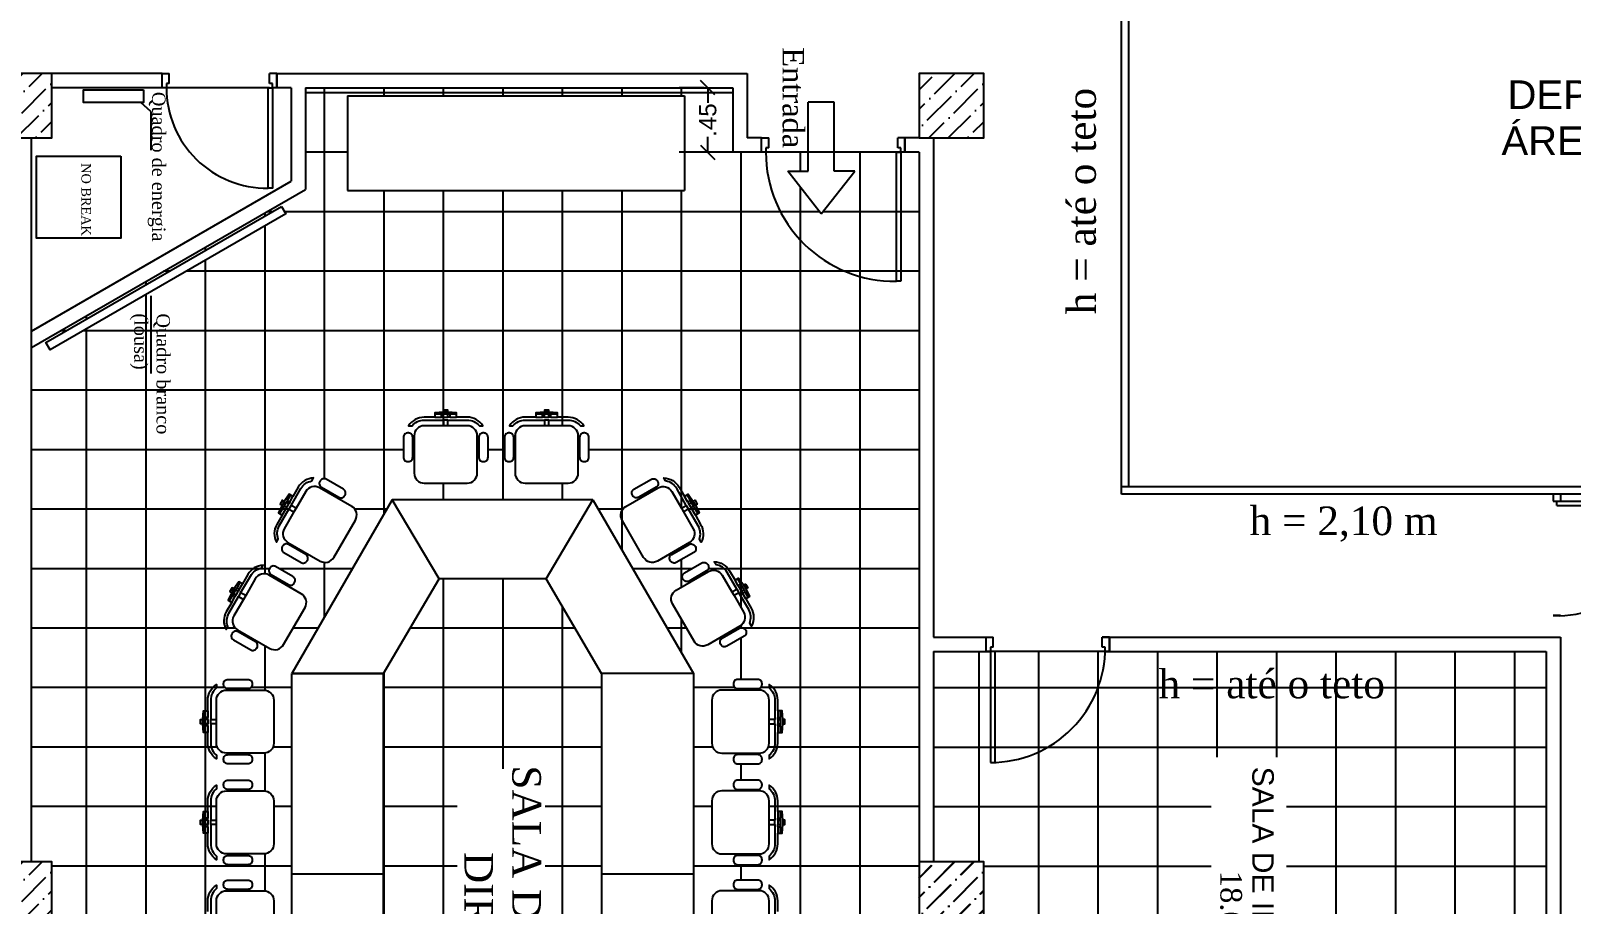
# Model space of a CAD drawing. Extents: x 97.2 to 178.4, y 268.6 to 301.5.
# Drawn here: x 129.76 to 140.5, y 277.38 to 283.47 of the extents above; entities that cross this region are included whole.
import ezdxf

# ---------------------------------------------------------------- set-up
doc = ezdxf.new("R2010")
doc.units = 0
doc.header["$MEASUREMENT"] = 0
doc.layers.get('0').update_dxf_attribs({"linetype": 'CONTINUOUS'})
doc.layers.get('DEFPOINTS').update_dxf_attribs({"linetype": 'CONTINUOUS'})
for name, color, linetype in [('COTAS', 8, 'CONTINUOUS'), ('DIVISÓRIAS', 1, 'CONTINUOUS'), ('JANELA-ESQUADRIAS', 11, 'CONTINUOUS'), ('MOBIL', 7, 'CONTINUOUS'), ('MOBIL-I', 251, 'CONTINUOUS'), ('PAREDE-ALVENARIA', 7, 'CONTINUOUS'), ('PILAR', 5, 'CONTINUOUS'), ('PISOS', 9, 'CONTINUOUS')]:
    doc.layers.add(name, color=color, linetype=linetype)
doc.styles.get("Standard").update_dxf_attribs({"font": 'arial.ttf'})
doc.dimstyles.get("Standard").update_dxf_attribs({"dimscale": 0, "dimtxt": 0.12, "dimasz": 0.1, "dimexe": 0.2, "dimexo": 0.2, "dimgap": 0, "dimtad": 0, "dimzin": 5, "dimdsep": 46, "dimtxsty": 'Standard', "dimblk1": 'OBLIQUE', "dimblk2": 'OBLIQUE', "dimsah": 1, "dimcen": 0.1, "dimadec": 0, "dimazin": 0, "dimtfac": 1, "dimtmove": 0, "dimatfit": 3, "dimldrblk": 'OBLIQUE', "dimfxl": 1, "dimtolj": 1, "dimtzin": 1, "dimarcsym": 0})

# ---------------------------------------------------------------- blocks, each defined once
blk = doc.blocks.new('_OBLIQUE')
at = {"color": 0, "linetype": 'ByBlock'}
blk.add_line((-0.5, -0.5), (0.5, 0.5), dxfattribs=at)
blk = doc.blocks.new('*D151')
at = {"color": 0, "linetype": 'ByBlock'}
for p, q in [((134.452, 283.076), (134.278, 283.076)), ((134.478, 283.076), (134.478, 282.97)), ((134.478, 282.626), (134.478, 282.733)), ((134.452, 282.626), (134.278, 282.626))]:
    blk.add_line(p, q, dxfattribs=at)
at = {"layer": 'DEFPOINTS', "color": 0, "linetype": 'ByBlock'}
for p in [(134.652, 283.076), (134.478, 282.626), (134.652, 282.626)]:
    blk.add_point(p, dxfattribs=at)
at = {"color": 0, "linetype": 'ByBlock', "xscale": 0.1, "yscale": 0.1, "zscale": 0.1}
for p, rotation in [((134.478, 283.076), 90), ((134.478, 282.626), 270)]:
    blk.add_blockref('_OBLIQUE', p, dxfattribs=dict(at, rotation=rotation))
at = {"color": 0, "linetype": 'ByBlock', "insert": (134.478, 282.851), "char_height": 0.12, "attachment_point": 5, "rotation": 90}
blk.add_mtext('\\A1;.45', dxfattribs=at)

msp = doc.modelspace()

# ---------------------------------------------------------------- hatches: boundary and pattern name
at = {"layer": 'PILAR'}
h = msp.add_hatch(dxfattribs=at)
h.set_pattern_fill('ANSI36', color=256, scale=0.03, style=0)
h.set_pattern_definition([(45, (-7.45177, -4.97902), (0.05051394, 0.185217782), [0.238125, -0.047625, 0, -0.047625])])
h.paths.add_polyline_path([(129.452, 283.176), (129.452, 282.726), (129.902, 282.726), (129.902, 283.176)])
h = msp.add_hatch(dxfattribs=at)
h.set_pattern_fill('ANSI36', color=256, scale=0.03, style=0)
h.set_pattern_definition([(45, (-7.45177, -4.97902), (0.05051394, 0.185217782), [0.238125, -0.047625, 0, -0.047625])])
h.paths.add_polyline_path([(129.452, 283.176), (129.452, 282.726), (129.902, 282.726), (129.902, 283.176)])
h = msp.add_hatch(dxfattribs=at)
h.set_pattern_fill('ANSI36', color=256, scale=0.03, style=0)
h.set_pattern_definition([(45, (-0.95177, -4.97902), (0.05051394, 0.185217782), [0.238125, -0.047625, 0, -0.047625])])
h.paths.add_polyline_path([(135.952, 283.176), (135.952, 282.726), (136.402, 282.726), (136.402, 283.176)])
h = msp.add_hatch(dxfattribs=at)
h.set_pattern_fill('ANSI36', color=256, scale=0.03, style=0)
h.set_pattern_definition([(45, (-0.95177, -4.97902), (0.05051394, 0.185217782), [0.238125, -0.047625, 0, -0.047625])])
h.paths.add_polyline_path([(135.952, 283.176), (135.952, 282.726), (136.402, 282.726), (136.402, 283.176)])
h = msp.add_hatch(dxfattribs=at)
h.set_pattern_fill('ANSI36', color=256, scale=0.03, style=0)
h.set_pattern_definition([(45, (-7.45177, -10.47902), (0.05051394, 0.185217782), [0.238125, -0.047625, 0, -0.047625])])
h.paths.add_polyline_path([(129.452, 277.676), (129.452, 277.226), (129.902, 277.226), (129.902, 277.676)])
h = msp.add_hatch(dxfattribs=at)
h.set_pattern_fill('ANSI36', color=256, scale=0.03, style=0)
h.set_pattern_definition([(45, (-7.45177, -10.47902), (0.05051394, 0.185217782), [0.238125, -0.047625, 0, -0.047625])])
h.paths.add_polyline_path([(129.452, 277.676), (129.452, 277.226), (129.902, 277.226), (129.902, 277.676)])
h = msp.add_hatch(dxfattribs=at)
h.set_pattern_fill('ANSI36', color=256, scale=0.03, style=0)
h.set_pattern_definition([(45, (-0.95489, -10.47902), (0.05051394, 0.185217782), [0.238125, -0.047625, 0, -0.047625])])
h.paths.add_polyline_path([(135.949, 277.676), (135.949, 277.226), (136.399, 277.226), (136.399, 277.676)])
h = msp.add_hatch(dxfattribs=at)
h.set_pattern_fill('ANSI36', color=256, scale=0.03, style=0)
h.set_pattern_definition([(45, (-0.95177, -10.47902), (0.05051394, 0.185217782), [0.238125, -0.047625, 0, -0.047625])])
h.paths.add_polyline_path([(135.952, 277.676), (135.952, 277.226), (136.402, 277.226), (136.402, 277.676)])
h = msp.add_hatch(dxfattribs=at)
h.set_pattern_fill('ANSI36', color=256, scale=0.03, style=0)
h.set_pattern_definition([(45, (-0.95177, -10.47902), (0.05051394, 0.185217782), [0.238125, -0.047625, 0, -0.047625])])
h.paths.add_polyline_path([(135.952, 277.676), (135.952, 277.226), (136.402, 277.226), (136.402, 277.676)])

# ---------------------------------------------------------------- linework, layer by layer
at = {"layer": 'COTAS'}
for p, q in [((130.593, 282.91), (130.524, 282.974)), ((135.36, 282.976), (135.178, 282.976)), ((135.178, 282.495), (135.178, 282.976)), ((135.36, 282.495), (135.36, 282.976)), ((130.593, 282.91), (130.593, 282.64)), ((135.035, 282.495), (135.178, 282.495)), ((135.269, 282.196), (135.035, 282.495)), ((135.269, 282.196), (135.503, 282.495)), ((135.503, 282.495), (135.36, 282.495)), ((130.593, 281.624), (130.593, 281.083))]:
    msp.add_line(p, q, dxfattribs=at)
for points in [[(130.543, 283.061), (130.543, 282.974), (130.125, 282.974), (130.125, 283.061)], [(130.385, 282.598), (130.385, 282.026), (129.796, 282.026), (129.796, 282.598)]]:
    msp.add_lwpolyline(points, close=True, dxfattribs=at)
at = {"layer": 'DIVISÓRIAS'}
for p, q in [((137.363, 280.242), (137.363, 284.521)), ((137.413, 280.292), (137.413, 284.521)), ((149.102, 280.292), (137.363, 280.292)), ((149.102, 280.242), (137.363, 280.242)), ((140.374, 280.242), (140.374, 280.193)), ((140.374, 280.193), (140.424, 280.193)), ((140.399, 280.193), (141.199, 280.193)), ((140.399, 280.163), (140.399, 280.193)), ((140.424, 280.242), (140.424, 280.193)), ((140.399, 280.163), (141.199, 280.163)), ((140.424, 279.394), (140.374, 279.394)), ((136.374, 279.143), (136.449, 279.143)), ((136.374, 279.143), (136.449, 279.143)), ((136.449, 279.143), (136.419, 279.143)), ((136.449, 279.168), (136.449, 278.368)), ((136.479, 279.143), (136.479, 278.368))]:
    msp.add_line(p, q, dxfattribs=at)
for centre, radius, start, end in [((140.399, 280.193), 0.8, 268.2092, 0), ((136.45, 279.168), 0.799, 269.9806, 0.4236)]:
    msp.add_arc(centre, radius, start, end, dxfattribs=at)
at = {"layer": 'JANELA-ESQUADRIAS'}
for p, q in [((130.672, 283.176), (129.902, 283.176)), ((130.672, 283.176), (130.722, 283.176)), ((130.672, 283.076), (130.672, 283.176)), ((130.722, 283.106), (130.722, 283.176)), ((131.472, 283.176), (131.422, 283.176)), ((131.422, 283.106), (131.422, 283.176)), ((131.472, 283.176), (134.752, 283.176)), ((131.472, 283.176), (131.472, 283.076)), ((134.752, 283.176), (134.752, 282.726)), ((130.672, 283.076), (129.902, 283.076)), ((130.702, 283.076), (130.672, 283.076)), ((130.722, 283.106), (130.702, 283.106)), ((130.702, 283.106), (130.702, 283.076)), ((131.422, 283.076), (130.702, 283.076)), ((131.442, 283.106), (131.422, 283.106)), ((131.442, 283.076), (131.442, 283.106)), ((131.472, 283.076), (131.442, 283.076)), ((131.572, 283.076), (131.472, 283.076)), ((131.572, 283.076), (131.572, 282.425)), ((131.672, 283.076), (134.652, 283.076)), ((131.672, 283.076), (131.672, 282.367)), ((134.652, 283.076), (134.652, 282.626)), ((134.853, 282.726), (134.752, 282.726)), ((134.853, 282.726), (134.903, 282.726)), ((134.853, 282.626), (134.853, 282.726)), ((134.883, 282.656), (134.883, 282.626)), ((134.903, 282.656), (134.883, 282.656)), ((134.903, 282.656), (134.903, 282.726)), ((135.853, 282.726), (135.803, 282.726)), ((135.803, 282.656), (135.803, 282.726)), ((135.823, 282.656), (135.803, 282.656)), ((135.823, 282.626), (135.823, 282.656)), ((135.853, 282.726), (135.853, 282.626)), ((135.952, 282.726), (135.853, 282.726)), ((136.053, 282.726), (136.053, 279.243)), ((135.953, 282.626), (134.652, 282.626)), ((134.883, 282.626), (134.853, 282.626)), ((135.793, 282.626), (135.823, 282.626)), ((135.793, 281.726), (135.793, 282.626)), ((135.823, 282.626), (135.823, 281.726)), ((135.853, 282.626), (135.823, 282.626)), ((135.953, 282.626), (135.953, 277.676)), ((129.761, 281.379), (131.572, 282.425)), ((129.761, 281.264), (131.672, 282.367)), ((135.823, 281.726), (135.793, 281.726)), ((136.053, 279.243), (136.469, 279.243)), ((136.419, 279.143), (136.419, 279.243)), ((136.419, 279.243), (136.469, 279.243)), ((136.469, 279.173), (136.469, 279.243)), ((137.229, 279.243), (140.424, 279.243)), ((137.229, 279.173), (137.229, 279.243)), ((137.279, 279.243), (137.229, 279.243)), ((137.279, 279.243), (137.279, 279.143)), ((140.424, 279.243), (140.424, 275.01)), ((136.053, 279.143), (136.053, 277.676)), ((136.053, 279.143), (136.449, 279.143)), ((136.449, 279.143), (136.419, 279.143)), ((136.469, 279.173), (136.449, 279.173)), ((136.449, 279.173), (136.449, 279.143)), ((137.249, 279.143), (136.449, 279.143)), ((137.249, 279.173), (137.229, 279.173)), ((137.249, 279.143), (137.249, 279.173)), ((137.279, 279.143), (137.249, 279.143)), ((137.249, 279.143), (140.324, 279.143)), ((140.324, 279.143), (140.324, 275.01)), ((135.949, 277.646), (135.952, 277.646))]:
    msp.add_line(p, q, dxfattribs=at)
msp.add_lwpolyline([(131.412, 282.376), (131.412, 283.076), (131.442, 283.076), (131.442, 282.376), (131.412, 282.376)], close=True, dxfattribs=at)
at = {"layer": 'MOBIL'}
for p, q in [((132.62, 280.778), (132.62, 280.798)), ((132.635, 280.778), (132.62, 280.778)), ((132.635, 280.778), (132.635, 280.798)), ((132.68, 280.798), (132.665, 280.798)), ((132.665, 280.778), (132.665, 280.798)), ((132.68, 280.778), (132.665, 280.778)), ((132.68, 280.778), (132.68, 280.798)), ((133.324, 280.778), (133.324, 280.798)), ((133.339, 280.778), (133.324, 280.778)), ((133.339, 280.778), (133.339, 280.798)), ((133.384, 280.798), (133.369, 280.798)), ((133.369, 280.778), (133.369, 280.798)), ((133.384, 280.778), (133.369, 280.778)), ((133.384, 280.778), (133.384, 280.798)), ((131.545, 280.196), (131.537, 280.183)), ((131.555, 280.173), (131.537, 280.183)), ((131.562, 280.186), (131.545, 280.196)), ((131.562, 280.186), (131.555, 280.173)), ((134.338, 280.186), (134.356, 280.196)), ((134.338, 280.186), (134.346, 280.173)), ((134.346, 280.173), (134.363, 280.183)), ((134.356, 280.196), (134.363, 280.183)), ((131.532, 280.134), (131.515, 280.144)), ((131.54, 280.147), (131.522, 280.157)), ((131.54, 280.147), (131.532, 280.134)), ((134.361, 280.147), (134.378, 280.157)), ((134.361, 280.147), (134.368, 280.134)), ((134.368, 280.134), (134.386, 280.144)), ((131.18, 279.524), (131.163, 279.534)), ((131.188, 279.537), (131.17, 279.547)), ((131.188, 279.537), (131.18, 279.524)), ((131.193, 279.586), (131.185, 279.573)), ((131.203, 279.563), (131.185, 279.573)), ((131.21, 279.576), (131.193, 279.586)), ((131.21, 279.576), (131.203, 279.563)), ((134.69, 279.602), (134.707, 279.612)), ((134.69, 279.602), (134.698, 279.589)), ((134.698, 279.589), (134.715, 279.599)), ((134.707, 279.612), (134.715, 279.599)), ((134.713, 279.563), (134.73, 279.573)), ((134.713, 279.563), (134.72, 279.55)), ((134.72, 279.55), (134.737, 279.56)), ((130.991, 278.684), (130.971, 278.684)), ((130.991, 278.669), (130.971, 278.669)), ((130.991, 278.669), (130.991, 278.684)), ((134.966, 278.669), (134.966, 278.684)), ((134.966, 278.684), (134.986, 278.684)), ((134.966, 278.669), (134.986, 278.669)), ((130.971, 278.624), (130.971, 278.639)), ((130.991, 278.639), (130.971, 278.639)), ((130.991, 278.624), (130.971, 278.624)), ((130.991, 278.624), (130.991, 278.639)), ((134.966, 278.624), (134.966, 278.639)), ((134.966, 278.639), (134.986, 278.639)), ((134.966, 278.624), (134.986, 278.624)), ((134.986, 278.624), (134.986, 278.639)), ((130.991, 277.981), (130.971, 277.981)), ((130.991, 277.966), (130.971, 277.966)), ((130.971, 277.921), (130.971, 277.936)), ((130.991, 277.936), (130.971, 277.936)), ((130.991, 277.921), (130.971, 277.921)), ((130.991, 277.966), (130.991, 277.981)), ((130.991, 277.921), (130.991, 277.936)), ((134.966, 277.966), (134.966, 277.981)), ((134.966, 277.981), (134.986, 277.981)), ((134.966, 277.966), (134.986, 277.966)), ((134.966, 277.921), (134.966, 277.936)), ((134.966, 277.936), (134.986, 277.936)), ((134.966, 277.921), (134.986, 277.921)), ((134.986, 277.921), (134.986, 277.936))]:
    msp.add_line(p, q, dxfattribs=at)
msp.add_lwpolyline([(131.506, 282.247), (131.535, 282.196), (129.892, 281.247), (129.862, 281.298)], close=True, dxfattribs=at)
for points in [[(132.635, 280.718), (132.5, 280.718, 0.414214), (132.43, 280.648), (132.43, 280.388, 0.414214), (132.5, 280.318), (132.8, 280.318, 0.414214), (132.87, 280.388), (132.87, 280.648, 0.414214), (132.8, 280.718), (132.665, 280.718), (132.665, 280.758), (132.8, 280.758, -0.223888), (132.885, 280.718), (132.91, 280.718, 0.255924), (132.8, 280.778), (132.725, 280.778), (132.725, 280.808), (132.665, 280.813), (132.665, 280.828), (132.635, 280.828), (132.635, 280.813), (132.575, 280.808), (132.575, 280.778), (132.5, 280.778, 0.255924), (132.391, 280.718), (132.415, 280.718, -0.223888), (132.5, 280.758), (132.635, 280.758)], [(133.339, 280.718), (133.204, 280.718, 0.414214), (133.134, 280.648), (133.134, 280.388, 0.414214), (133.204, 280.318), (133.504, 280.318, 0.414214), (133.574, 280.388), (133.574, 280.648, 0.414214), (133.504, 280.718), (133.369, 280.718), (133.369, 280.758), (133.504, 280.758, -0.223888), (133.589, 280.718), (133.613, 280.718, 0.255924), (133.504, 280.778), (133.429, 280.778), (133.429, 280.808), (133.369, 280.813), (133.369, 280.828), (133.339, 280.828), (133.339, 280.813), (133.279, 280.808), (133.279, 280.778), (133.204, 280.778, 0.255924), (133.094, 280.718), (133.119, 280.718, -0.223888), (133.204, 280.758), (133.339, 280.758)], [(132.39, 280.668), (132.385, 280.668, 0.414214), (132.355, 280.638), (132.355, 280.498, 0.414214), (132.385, 280.468), (132.39, 280.468, 0.414214), (132.42, 280.498), (132.42, 280.638, 0.414214)], [(132.88, 280.638), (132.88, 280.498, 0.414214), (132.91, 280.468), (132.915, 280.468, 0.414214), (132.945, 280.498), (132.945, 280.638, 0.414214), (132.915, 280.668), (132.91, 280.668, 0.414214)], [(133.094, 280.668), (133.089, 280.668, 0.414214), (133.059, 280.638), (133.059, 280.498, 0.414214), (133.089, 280.468), (133.094, 280.468, 0.414214), (133.124, 280.498), (133.124, 280.638, 0.414214)], [(133.584, 280.638), (133.584, 280.498, 0.414214), (133.614, 280.468), (133.619, 280.468, 0.414214), (133.649, 280.498), (133.649, 280.638, 0.414214), (133.619, 280.668), (133.614, 280.668, 0.414214)], [(131.591, 280.117), (131.524, 280, 0.414214), (131.55, 279.904), (131.775, 279.774, 0.414214), (131.87, 279.8), (132.02, 280.06, 0.414214), (131.995, 280.155), (131.77, 280.285, 0.414214), (131.674, 280.26), (131.606, 280.143), (131.572, 280.163), (131.639, 280.28, -0.223888), (131.716, 280.333), (131.729, 280.354, 0.255924), (131.622, 280.29), (131.585, 280.225), (131.559, 280.24), (131.524, 280.19), (131.511, 280.198), (131.496, 280.172), (131.509, 280.164), (131.484, 280.11), (131.51, 280.095), (131.472, 280.03, 0.255924), (131.469, 279.905), (131.482, 279.926, -0.223888), (131.489, 280.02), (131.557, 280.137)], [(131.783, 280.289), (131.905, 280.219, 0.414214), (131.945, 280.23), (131.948, 280.234, 0.414214), (131.937, 280.275), (131.816, 280.345, 0.414214), (131.775, 280.334), (131.772, 280.33, 0.414214)], [(134.309, 280.117), (134.376, 280, -0.414214), (134.351, 279.904), (134.126, 279.774, -0.414214), (134.03, 279.8), (133.88, 280.06, -0.414214), (133.906, 280.155), (134.131, 280.285, -0.414214), (134.226, 280.26), (134.294, 280.143), (134.328, 280.163), (134.261, 280.28, 0.223888), (134.184, 280.333), (134.172, 280.354, -0.255924), (134.278, 280.29), (134.316, 280.225), (134.342, 280.24), (134.376, 280.19), (134.389, 280.198), (134.404, 280.172), (134.391, 280.164), (134.417, 280.11), (134.391, 280.095), (134.428, 280.03, -0.255924), (134.431, 279.905), (134.419, 279.926, 0.223888), (134.411, 280.02), (134.343, 280.137)], [(134.117, 280.289), (133.996, 280.219, -0.414214), (133.955, 280.23), (133.952, 280.234, -0.414214), (133.963, 280.275), (134.085, 280.345, -0.414214), (134.126, 280.334), (134.128, 280.33, -0.414214)], [(131.512, 279.879), (131.51, 279.875, 0.414214), (131.521, 279.834), (131.642, 279.764, 0.414214), (131.683, 279.775), (131.685, 279.779, 0.414214), (131.675, 279.82), (131.553, 279.89, 0.414214)], [(134.388, 279.879), (134.391, 279.875, -0.414214), (134.38, 279.834), (134.258, 279.764, -0.414214), (134.217, 279.775), (134.215, 279.779, -0.414214), (134.226, 279.82), (134.347, 279.89, -0.414214)], [(131.24, 279.507), (131.172, 279.391, 0.414214), (131.198, 279.295), (131.423, 279.165, 0.414214), (131.519, 279.191), (131.669, 279.45, 0.414214), (131.643, 279.546), (131.418, 279.676, 0.414214), (131.322, 279.65), (131.255, 279.533), (131.22, 279.553), (131.288, 279.67, -0.223888), (131.365, 279.724), (131.377, 279.745, 0.255924), (131.27, 279.68), (131.233, 279.615), (131.207, 279.63), (131.173, 279.581), (131.16, 279.588), (131.145, 279.562), (131.158, 279.555), (131.132, 279.501), (131.158, 279.486), (131.12, 279.421, 0.255924), (131.118, 279.296), (131.13, 279.317, -0.223888), (131.138, 279.411), (131.205, 279.527)], [(131.432, 279.68), (131.553, 279.61, 0.414214), (131.594, 279.621), (131.596, 279.625, 0.414214), (131.585, 279.666), (131.464, 279.736, 0.414214), (131.423, 279.725), (131.421, 279.721, 0.414214)], [(134.661, 279.533), (134.728, 279.416, -0.414214), (134.702, 279.32), (134.477, 279.19, -0.414214), (134.382, 279.216), (134.232, 279.475, -0.414214), (134.257, 279.571), (134.482, 279.701, -0.414214), (134.578, 279.675), (134.646, 279.559), (134.68, 279.579), (134.613, 279.695, 0.223888), (134.536, 279.749), (134.523, 279.77, -0.255924), (134.63, 279.705), (134.668, 279.64), (134.693, 279.655), (134.728, 279.606), (134.741, 279.614), (134.756, 279.588), (134.743, 279.58), (134.768, 279.526), (134.743, 279.511), (134.78, 279.446, -0.255924), (134.783, 279.321), (134.77, 279.342, 0.223888), (134.763, 279.436), (134.695, 279.553)], [(134.469, 279.705), (134.348, 279.635, -0.414214), (134.307, 279.646), (134.304, 279.65, -0.414214), (134.315, 279.691), (134.436, 279.761, -0.414214), (134.477, 279.75), (134.48, 279.746, -0.414214)], [(134.74, 279.295), (134.742, 279.291, -0.414214), (134.731, 279.25), (134.61, 279.18, -0.414214), (134.569, 279.191), (134.567, 279.195, -0.414214), (134.578, 279.236), (134.699, 279.306, -0.414214)], [(131.161, 279.27), (131.158, 279.266, 0.414214), (131.169, 279.225), (131.29, 279.155, 0.414214), (131.331, 279.166), (131.334, 279.17, 0.414214), (131.323, 279.211), (131.202, 279.281, 0.414214)], [(131.051, 278.669), (131.051, 278.804, -0.414214), (131.121, 278.874), (131.381, 278.874, -0.414214), (131.451, 278.804), (131.451, 278.504, -0.414214), (131.381, 278.434), (131.121, 278.434, -0.414214), (131.051, 278.504), (131.051, 278.639), (131.011, 278.639), (131.011, 278.504, 0.223888), (131.051, 278.419), (131.051, 278.395, -0.255924), (130.991, 278.504), (130.991, 278.579), (130.961, 278.579), (130.956, 278.639), (130.941, 278.639), (130.941, 278.669), (130.956, 278.669), (130.961, 278.729), (130.991, 278.729), (130.991, 278.804, -0.255924), (131.051, 278.914), (131.051, 278.889, 0.223888), (131.011, 278.804), (131.011, 278.669)], [(131.101, 278.914), (131.101, 278.919, -0.414214), (131.131, 278.949), (131.271, 278.949, -0.414214), (131.301, 278.919), (131.301, 278.914, -0.414214), (131.271, 278.884), (131.131, 278.884, -0.414214)], [(134.906, 278.669), (134.906, 278.804, 0.414214), (134.836, 278.874), (134.576, 278.874, 0.414214), (134.506, 278.804), (134.506, 278.504, 0.414214), (134.576, 278.434), (134.836, 278.434, 0.414214), (134.906, 278.504), (134.906, 278.639), (134.946, 278.639), (134.946, 278.504, -0.223888), (134.906, 278.419), (134.906, 278.395, 0.255924), (134.966, 278.504), (134.966, 278.579), (134.996, 278.579), (135.001, 278.639), (135.016, 278.639), (135.016, 278.669), (135.001, 278.669), (134.996, 278.729), (134.966, 278.729), (134.966, 278.804, 0.255924), (134.906, 278.914), (134.906, 278.889, -0.223888), (134.946, 278.804), (134.946, 278.669)], [(134.856, 278.914), (134.856, 278.919, 0.414214), (134.826, 278.949), (134.686, 278.949, 0.414214), (134.656, 278.919), (134.656, 278.914, 0.414214), (134.686, 278.884), (134.826, 278.884, 0.414214)], [(131.131, 278.424), (131.271, 278.424, -0.414214), (131.301, 278.394), (131.301, 278.389, -0.414214), (131.271, 278.359), (131.131, 278.359, -0.414214), (131.101, 278.389), (131.101, 278.394, -0.414214)], [(134.826, 278.424), (134.686, 278.424, 0.414214), (134.656, 278.394), (134.656, 278.389, 0.414214), (134.686, 278.359), (134.826, 278.359, 0.414214), (134.856, 278.389), (134.856, 278.394, 0.414214)], [(131.101, 278.211), (131.101, 278.216, -0.414214), (131.131, 278.246), (131.271, 278.246, -0.414214), (131.301, 278.216), (131.301, 278.211, -0.414214), (131.271, 278.181), (131.131, 278.181, -0.414214)], [(134.856, 278.211), (134.856, 278.216, 0.414214), (134.826, 278.246), (134.686, 278.246, 0.414214), (134.656, 278.216), (134.656, 278.211, 0.414214), (134.686, 278.181), (134.826, 278.181, 0.414214)], [(131.051, 277.966), (131.051, 278.101, -0.414214), (131.121, 278.171), (131.381, 278.171, -0.414214), (131.451, 278.101), (131.451, 277.801, -0.414214), (131.381, 277.731), (131.121, 277.731, -0.414214), (131.051, 277.801), (131.051, 277.936), (131.011, 277.936), (131.011, 277.801, 0.223888), (131.051, 277.716), (131.051, 277.691, -0.255924), (130.991, 277.801), (130.991, 277.876), (130.961, 277.876), (130.956, 277.936), (130.941, 277.936), (130.941, 277.966), (130.956, 277.966), (130.961, 278.026), (130.991, 278.026), (130.991, 278.101, -0.255924), (131.051, 278.21), (131.051, 278.186, 0.223888), (131.011, 278.101), (131.011, 277.966)], [(134.906, 277.966), (134.906, 278.101, 0.414214), (134.836, 278.171), (134.576, 278.171, 0.414214), (134.506, 278.101), (134.506, 277.801, 0.414214), (134.576, 277.731), (134.836, 277.731, 0.414214), (134.906, 277.801), (134.906, 277.936), (134.946, 277.936), (134.946, 277.801, -0.223888), (134.906, 277.716), (134.906, 277.691, 0.255924), (134.966, 277.801), (134.966, 277.876), (134.996, 277.876), (135.001, 277.936), (135.016, 277.936), (135.016, 277.966), (135.001, 277.966), (134.996, 278.026), (134.966, 278.026), (134.966, 278.101, 0.255924), (134.906, 278.21), (134.906, 278.186, -0.223888), (134.946, 278.101), (134.946, 277.966)], [(131.131, 277.721), (131.271, 277.721, -0.414214), (131.301, 277.691), (131.301, 277.686, -0.414214), (131.271, 277.656), (131.131, 277.656, -0.414214), (131.101, 277.686), (131.101, 277.691, -0.414214)], [(134.826, 277.721), (134.686, 277.721, 0.414214), (134.656, 277.691), (134.656, 277.686, 0.414214), (134.686, 277.656), (134.826, 277.656, 0.414214), (134.856, 277.686), (134.856, 277.691, 0.414214)], [(131.101, 277.514), (131.101, 277.519, -0.414214), (131.131, 277.549), (131.271, 277.549, -0.414214), (131.301, 277.519), (131.301, 277.514, -0.414214), (131.271, 277.484), (131.131, 277.484, -0.414214)], [(134.856, 277.514), (134.856, 277.519, 0.414214), (134.826, 277.549), (134.686, 277.549, 0.414214), (134.656, 277.519), (134.656, 277.514, 0.414214), (134.686, 277.484), (134.826, 277.484, 0.414214)]]:
    msp.add_lwpolyline(points, format="xyb", close=True, dxfattribs=at)
for points in [[(132.635, 280.798), (132.62, 280.798)], [(133.339, 280.798), (133.324, 280.798)], [(131.522, 280.157), (131.515, 280.144)], [(134.378, 280.157), (134.386, 280.144)], [(131.17, 279.547), (131.163, 279.534)], [(134.73, 279.573), (134.737, 279.56)], [(130.971, 278.669), (130.971, 278.684)], [(134.986, 278.669), (134.986, 278.684)], [(130.971, 277.966), (130.971, 277.981)], [(134.986, 277.966), (134.986, 277.981)]]:
    msp.add_lwpolyline(points, dxfattribs=at)
for points in [[(130.991, 277.329), (130.991, 277.404, -0.255924), (131.051, 277.514), (131.051, 277.489, 0.223888), (131.011, 277.404), (131.011, 277.269)], [(134.966, 277.329), (134.966, 277.404, 0.255924), (134.906, 277.514), (134.906, 277.489, -0.223888), (134.946, 277.404), (134.946, 277.269)], [(131.051, 277.269), (131.051, 277.404, -0.414214), (131.121, 277.474), (131.381, 277.474, -0.414214), (131.451, 277.404), (131.451, 277.104, -0.414214)], [(134.906, 277.269), (134.906, 277.404, 0.414214), (134.836, 277.474), (134.576, 277.474, 0.414214), (134.506, 277.404), (134.506, 277.104, 0.414214)]]:
    msp.add_lwpolyline(points, format="xyb", dxfattribs=at)
at = {"layer": 'MOBIL-I'}
for p, q in [((131.965, 283.02), (134.315, 283.02)), ((131.965, 283.02), (131.965, 282.36)), ((134.315, 283.02), (134.315, 282.36)), ((131.965, 282.36), (134.315, 282.36)), ((132.665, 280.813), (132.635, 280.813)), ((133.369, 280.813), (133.339, 280.813)), ((131.524, 280.19), (131.509, 280.164)), ((132.277, 280.201), (131.577, 278.989)), ((132.605, 279.651), (132.277, 280.201)), ((132.605, 279.651), (132.277, 280.201)), ((133.677, 280.201), (132.277, 280.201)), ((132.605, 279.651), (132.277, 280.201)), ((133.35, 279.651), (133.677, 280.201)), ((133.35, 279.651), (133.677, 280.201)), ((133.35, 279.651), (133.677, 280.201)), ((133.677, 280.201), (134.377, 278.989)), ((134.376, 280.19), (134.391, 280.164)), ((132.217, 278.989), (132.605, 279.651)), ((133.35, 279.651), (132.605, 279.651)), ((133.737, 278.989), (133.35, 279.651)), ((131.173, 279.581), (131.158, 279.555)), ((134.728, 279.606), (134.743, 279.58)), ((132.217, 278.989), (131.577, 278.989)), ((131.577, 278.989), (132.217, 278.989)), ((131.577, 277.589), (131.577, 278.989)), ((132.217, 278.989), (131.577, 278.989)), ((132.217, 277.589), (132.217, 278.989)), ((134.377, 278.989), (133.737, 278.989)), ((134.377, 278.989), (133.737, 278.989)), ((133.737, 278.989), (133.737, 277.589)), ((134.377, 278.989), (133.737, 278.989)), ((134.377, 278.989), (134.377, 277.589)), ((130.956, 278.639), (130.956, 278.669)), ((135.001, 278.639), (135.001, 278.669)), ((130.956, 277.936), (130.956, 277.966)), ((135.001, 277.936), (135.001, 277.966)), ((131.577, 276.189), (131.577, 277.589)), ((132.177, 277.589), (131.577, 277.589)), ((132.217, 277.589), (131.577, 277.589)), ((132.217, 276.189), (132.217, 277.589)), ((133.737, 277.589), (133.737, 276.189)), ((134.377, 277.589), (133.737, 277.589)), ((134.377, 277.589), (134.377, 276.189))]:
    msp.add_line(p, q, dxfattribs=at)
for points in [[(132.62, 280.798), (132.575, 280.798)], [(132.665, 280.798), (132.635, 280.798)], [(132.725, 280.798), (132.68, 280.798)], [(133.324, 280.798), (133.279, 280.798)], [(133.369, 280.798), (133.339, 280.798)], [(133.429, 280.798), (133.384, 280.798)], [(131.537, 280.183), (131.522, 280.157)], [(131.567, 280.235), (131.545, 280.196)], [(134.333, 280.235), (134.356, 280.196)], [(134.363, 280.183), (134.378, 280.157)], [(131.515, 280.144), (131.492, 280.105)], [(134.386, 280.144), (134.408, 280.105)], [(134.685, 279.65), (134.707, 279.612)], [(131.163, 279.534), (131.14, 279.496)], [(131.185, 279.573), (131.17, 279.547)], [(131.215, 279.625), (131.193, 279.586)], [(134.715, 279.599), (134.73, 279.573)], [(134.737, 279.56), (134.76, 279.521)], [(130.971, 278.684), (130.971, 278.729)], [(130.971, 278.639), (130.971, 278.669)], [(134.986, 278.684), (134.986, 278.729)], [(134.986, 278.639), (134.986, 278.669)], [(130.971, 278.579), (130.971, 278.624)], [(134.986, 278.579), (134.986, 278.624)], [(130.971, 277.981), (130.971, 278.026)], [(134.986, 277.981), (134.986, 278.026)], [(130.971, 277.936), (130.971, 277.966)], [(130.971, 277.876), (130.971, 277.921)], [(134.986, 277.936), (134.986, 277.966)], [(134.986, 277.876), (134.986, 277.921)]]:
    msp.add_lwpolyline(points, dxfattribs=at)
for points in [[(132.575, 280.778), (132.62, 280.778, -0.255924)], [(132.635, 280.778), (132.665, 280.778, -0.255924)], [(132.665, 280.758), (132.635, 280.758, 0.223888)], [(132.665, 280.718), (132.635, 280.718, 0.414214)], [(132.68, 280.778), (132.725, 280.778, -0.255924)], [(133.279, 280.778), (133.324, 280.778, -0.255924)], [(133.339, 280.778), (133.369, 280.778, -0.255924)], [(133.369, 280.758), (133.339, 280.758, 0.223888)], [(133.369, 280.718), (133.339, 280.718, 0.414214)], [(133.384, 280.778), (133.429, 280.778, -0.255924)], [(131.54, 280.147), (131.555, 280.173, -0.255924)], [(131.562, 280.186), (131.585, 280.225, -0.255924)], [(134.338, 280.186), (134.316, 280.225, 0.255924)], [(134.361, 280.147), (134.346, 280.173, 0.255924)], [(131.51, 280.095), (131.532, 280.134, -0.255924)], [(131.572, 280.163), (131.557, 280.137, 0.223888)], [(131.606, 280.143), (131.591, 280.117, 0.414214)], [(134.294, 280.143), (134.309, 280.117, -0.414214)], [(134.328, 280.163), (134.343, 280.137, -0.223888)], [(134.391, 280.095), (134.368, 280.134, 0.255924)], [(134.69, 279.602), (134.668, 279.64, 0.255924)], [(131.158, 279.486), (131.18, 279.524, -0.255924)], [(131.188, 279.537), (131.203, 279.563, -0.255924)], [(131.22, 279.553), (131.205, 279.527, 0.223888)], [(131.21, 279.576), (131.233, 279.615, -0.255924)], [(131.255, 279.533), (131.24, 279.507, 0.414214)], [(134.646, 279.559), (134.661, 279.533, -0.414214)], [(134.68, 279.579), (134.695, 279.553, -0.223888)], [(134.713, 279.563), (134.698, 279.589, 0.255924)], [(134.743, 279.511), (134.72, 279.55, 0.255924)], [(130.991, 278.729), (130.991, 278.684, 0.255924)], [(130.991, 278.669), (130.991, 278.639, 0.255924)], [(131.011, 278.639), (131.011, 278.669, -0.223888)], [(131.051, 278.639), (131.051, 278.669, -0.414214)], [(134.906, 278.639), (134.906, 278.669, 0.414214)], [(134.946, 278.639), (134.946, 278.669, 0.223888)], [(134.966, 278.729), (134.966, 278.684, -0.255924)], [(134.966, 278.669), (134.966, 278.639, -0.255924)], [(130.991, 278.624), (130.991, 278.579, 0.255924)], [(134.966, 278.624), (134.966, 278.579, -0.255924)], [(130.991, 278.026), (130.991, 277.981, 0.255924)], [(134.966, 278.026), (134.966, 277.981, -0.255924)], [(130.991, 277.966), (130.991, 277.936, 0.255924)], [(130.991, 277.921), (130.991, 277.876, 0.255924)], [(131.011, 277.936), (131.011, 277.966, -0.223888)], [(131.051, 277.936), (131.051, 277.966, -0.414214)], [(134.906, 277.936), (134.906, 277.966, 0.414214)], [(134.946, 277.936), (134.946, 277.966, 0.223888)], [(134.966, 277.966), (134.966, 277.936, -0.255924)], [(134.966, 277.921), (134.966, 277.876, -0.255924)]]:
    msp.add_lwpolyline(points, format="xyb", dxfattribs=at)
at = {"layer": 'PAREDE-ALVENARIA'}
for p, q in [((130.672, 283.076), (130.672, 283.176)), ((131.472, 283.076), (131.472, 283.176)), ((129.761, 282.076), (129.761, 282.726)), ((129.761, 277.676), (129.761, 282.726)), ((134.853, 282.626), (134.853, 282.726)), ((135.853, 282.626), (135.853, 282.726)), ((129.761, 277.676), (129.761, 282.076)), ((136.419, 279.143), (136.419, 279.243)), ((137.279, 279.143), (137.279, 279.243))]:
    msp.add_line(p, q, dxfattribs=at)
at = {"layer": 'PILAR'}
for points in [[(129.452, 282.726), (129.902, 282.726), (129.902, 283.176), (129.452, 283.176)], [(129.452, 282.726), (129.902, 282.726), (129.902, 283.176), (129.452, 283.176)], [(135.952, 282.726), (136.402, 282.726), (136.402, 283.176), (135.952, 283.176)], [(135.952, 282.726), (136.402, 282.726), (136.402, 283.176), (135.952, 283.176)], [(129.452, 277.226), (129.902, 277.226), (129.902, 277.676), (129.452, 277.676)], [(129.452, 277.226), (129.902, 277.226), (129.902, 277.676), (129.452, 277.676)], [(135.952, 277.226), (136.402, 277.226), (136.402, 277.676), (135.952, 277.676)], [(135.952, 277.226), (136.402, 277.226), (136.402, 277.676), (135.952, 277.676)]]:
    msp.add_lwpolyline(points, close=True, dxfattribs=at)
at = {"layer": 'PISOS'}
for p, q in [((131.803, 283.076), (131.803, 280.349)), ((132.218, 283.076), (132.218, 283.02)), ((132.633, 283.076), (132.633, 283.02)), ((133.048, 283.076), (133.048, 283.02)), ((133.463, 283.076), (133.463, 283.02)), ((133.878, 283.076), (133.878, 283.02)), ((134.293, 283.076), (134.293, 283.02)), ((134.652, 283.041), (131.672, 283.041)), ((131.965, 282.626), (131.672, 282.626)), ((134.652, 282.626), (134.315, 282.626)), ((134.708, 282.626), (134.708, 279.45)), ((135.123, 282.626), (135.123, 282.495)), ((135.538, 282.626), (135.538, 276.139)), ((132.218, 282.36), (132.218, 280.099)), ((132.633, 282.36), (132.633, 280.718)), ((133.048, 282.36), (133.048, 280.201)), ((133.463, 282.36), (133.463, 280.718)), ((133.878, 282.36), (133.878, 279.853)), ((134.293, 282.36), (134.293, 280.144)), ((135.123, 282.382), (135.123, 271.976)), ((131.445, 282.211), (131.402, 282.211)), ((135.257, 282.211), (131.526, 282.211)), ((135.953, 282.211), (135.281, 282.211)), ((131.388, 282.203), (131.388, 282.179)), ((131.388, 282.111), (131.388, 279.685)), ((130.973, 281.964), (130.973, 281.939)), ((130.726, 281.796), (130.683, 281.796)), ((135.953, 281.796), (130.843, 281.796)), ((130.973, 281.872), (130.973, 271.976)), ((130.558, 281.724), (130.558, 281.7)), ((130.558, 281.632), (130.558, 271.976)), ((130.143, 281.485), (130.143, 281.46)), ((130.007, 281.381), (129.965, 281.381)), ((135.953, 281.381), (130.124, 281.381)), ((130.143, 281.392), (130.143, 276.214)), ((135.953, 280.966), (129.761, 280.966)), ((132.355, 280.551), (129.761, 280.551)), ((132.43, 280.551), (132.42, 280.551)), ((132.88, 280.551), (132.87, 280.551)), ((133.059, 280.551), (132.945, 280.551)), ((133.134, 280.551), (133.124, 280.551)), ((133.584, 280.551), (133.574, 280.551)), ((135.953, 280.551), (133.649, 280.551)), ((131.803, 280.277), (131.803, 280.266)), ((132.633, 280.318), (132.633, 280.201)), ((133.463, 280.318), (133.463, 280.201)), ((131.557, 280.136), (129.761, 280.136)), ((132.24, 280.136), (132.016, 280.136)), ((133.884, 280.136), (133.715, 280.136)), ((135.953, 280.136), (134.343, 280.136)), ((134.293, 279.871), (134.293, 279.859)), ((131.803, 279.765), (131.803, 279.38)), ((134.293, 279.784), (134.293, 279.592)), ((131.421, 279.721), (129.761, 279.721)), ((132, 279.721), (131.489, 279.721)), ((132.633, 279.651), (132.633, 274.126)), ((133.048, 279.651), (133.048, 278.325)), ((134.368, 279.721), (133.954, 279.721)), ((135.953, 279.721), (134.482, 279.721)), ((133.463, 279.458), (133.463, 274.306)), ((134.293, 279.369), (134.293, 279.135)), ((134.708, 279.324), (134.708, 279.31)), ((131.183, 279.306), (129.761, 279.306)), ((131.761, 279.306), (131.586, 279.306)), ((133.552, 279.306), (132.403, 279.306)), ((134.329, 279.306), (134.194, 279.306)), ((135.953, 279.306), (134.679, 279.306)), ((134.708, 279.237), (134.708, 278.949)), ((131.388, 279.185), (131.388, 278.874)), ((136.368, 279.143), (136.368, 277.676)), ((136.783, 279.143), (136.783, 275.126)), ((137.198, 279.143), (137.198, 275.126)), ((137.613, 279.143), (137.613, 275.126)), ((138.028, 279.143), (138.028, 278.407)), ((138.443, 279.143), (138.443, 278.407)), ((138.858, 279.143), (138.858, 275.126)), ((139.273, 279.143), (139.273, 275.126)), ((139.688, 279.143), (139.688, 275.126)), ((140.103, 279.143), (140.103, 275.126)), ((132.218, 278.99), (132.218, 274.779)), ((131.112, 278.891), (129.761, 278.891)), ((131.577, 278.891), (131.291, 278.891)), ((133.737, 278.891), (132.217, 278.891)), ((134.666, 278.891), (134.377, 278.891)), ((134.708, 278.884), (134.708, 278.874)), ((135.953, 278.891), (134.845, 278.891)), ((136.053, 278.891), (140.324, 278.891)), ((131.057, 278.476), (129.761, 278.476)), ((131.577, 278.476), (131.446, 278.476)), ((133.737, 278.476), (132.217, 278.476)), ((134.512, 278.476), (134.377, 278.476)), ((135.953, 278.476), (134.9, 278.476)), ((136.053, 278.476), (140.324, 278.476)), ((131.388, 278.435), (131.388, 278.17)), ((134.708, 278.434), (134.708, 278.424)), ((134.708, 278.359), (134.708, 278.246)), ((134.708, 278.181), (134.708, 278.171)), ((131.051, 278.061), (129.761, 278.061)), ((131.577, 278.061), (131.451, 278.061)), ((132.729, 278.061), (132.217, 278.061)), ((133.737, 278.061), (133.344, 278.061)), ((134.506, 278.061), (134.377, 278.061)), ((135.953, 278.061), (134.906, 278.061)), ((136.053, 278.061), (137.988, 278.061)), ((138.514, 278.061), (140.324, 278.061)), ((131.388, 277.731), (131.388, 277.474)), ((134.708, 277.731), (134.708, 277.721)), ((131.577, 277.646), (129.902, 277.646)), ((132.729, 277.646), (132.217, 277.646)), ((133.737, 277.646), (133.344, 277.646)), ((135.953, 277.646), (134.377, 277.646)), ((134.708, 277.656), (134.708, 277.549)), ((136.402, 277.646), (137.988, 277.646)), ((138.514, 277.646), (140.324, 277.646)), ((134.708, 277.484), (134.708, 277.474))]:
    msp.add_line(p, q, dxfattribs=at)
for centre, radius, end in [((131.402, 283.076), 0.7, 270.8127), ((135.783, 282.626), 0.9, 270.6331)]:
    msp.add_arc(centre, radius, 180, end, dxfattribs=at)

# ---------------------------------------------------------------- texts
at = {"layer": 'COTAS'}
msp.add_text('SALA DE IMPRENSA', height=0.15, rotation=270, dxfattribs=at).set_placement((138.275, 278.34))
at = {"layer": 'COTAS', "rotation": 270}
for s, insert, char_height, width, attachment_point in [('{\\fTimes New Roman|b0|i0|c0|p18;Entrada}', (135.149, 283.359), 0.15, 2.6219, 1), ('{\\fTimes New Roman|b0|i0|c0|p18;Quadro de energia}', (130.696, 283.048), 0.0936, 1.06392, 1), ('{\\fTimes New Roman|b0|i0|c0|p18;NO BREAK}', (130.176, 282.55), 0.066, 0.7502, 1), ('{\\fTimes New Roman|b0|i0|c0|p18;Quadro branco\\P(lousa)}', (130.727, 281.502), 0.0936, 1.06392, 1), ('\\fTimes New Roman|b0|i0|c0|p18;SALA DE REUNIÕES\\PDIRETORIA', (133.046, 276.931), 0.2, 3.50734, 5), ('{\\fTimes New Roman|b0|i0|c0|p18;18.00m²}', (138.203, 277.613), 0.15, 2.6219, 1)]:
    msp.add_mtext(s, dxfattribs=dict(at, insert=insert, char_height=char_height, width=width, attachment_point=attachment_point))
at = {"layer": 'MOBIL'}
for s, p in [('DEP. MERCADO', (140.055, 282.928)), ('DEP. MERCADO', (140.055, 282.928)), ('ÁREA = 60,24M2', (140.013, 282.607))]:
    msp.add_text(s, height=0.2, dxfattribs=at).set_placement(p)
at = {"layer": 'PAREDE-ALVENARIA', "insert": (136.984, 281.496), "char_height": 0.2, "width": 1.54477, "attachment_point": 1, "rotation": 90}
msp.add_mtext('\\fTimes New Roman|b0|i0|c0|p18;h = até o teto', dxfattribs=at)
at = {"layer": 'PAREDE-ALVENARIA', "char_height": 0.2, "width": 1.6656, "attachment_point": 1}
for s, insert in [('\\fTimes New Roman|b0|i0|c0|p18;h = 2,10 m', (138.256, 280.155)), ('\\fTimes New Roman|b0|i0|c0|p18;h = até o teto', (137.621, 279.017))]:
    msp.add_mtext(s, dxfattribs=dict(at, insert=insert))

# ---------------------------------------------------------------- dimensions: what is measured, and where the dimension line sits
at = {"layer": 'COTAS'}
dim = msp.add_linear_dim(base=(134.478, 282.626), p1=(134.652, 283.076), p2=(134.652, 282.626), angle=270, dimstyle='Standard', override={"dimscale": 1}, dxfattribs=at)
dim.commit()
dim.dimension.update_dxf_attribs({"geometry": '*D151', "text_midpoint": (134.478, 282.851)})

doc.saveas('drawing.dxf')
